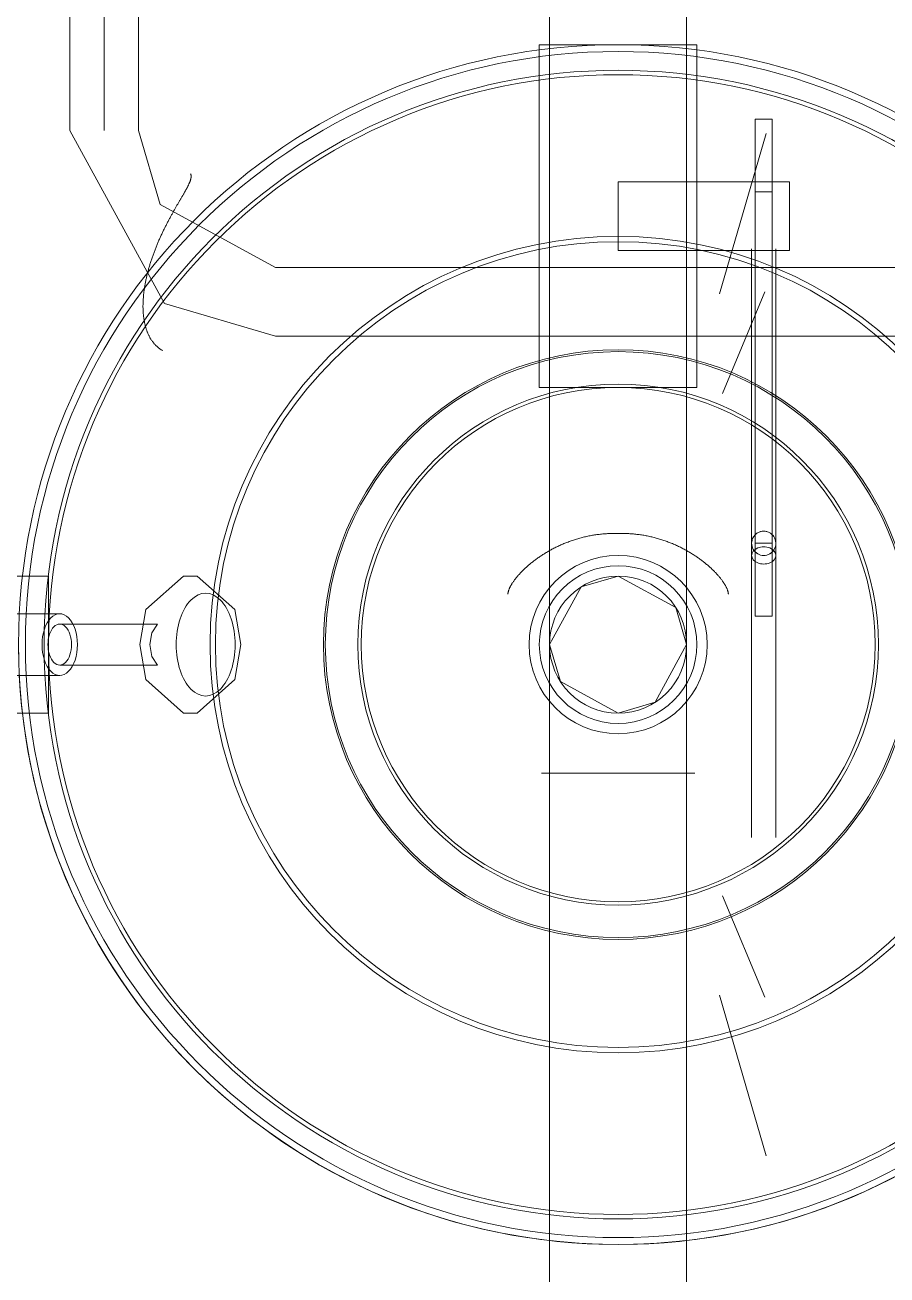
# Model space of a CAD drawing. Header units: millimetres. Extents: x -637480 to 299894, y -125373 to 39000.
# Drawn here: x 147804.9 to 148056.5, y -718.9 to -354.3 of the extents above; entities that cross this region are included whole.
import ezdxf

# ---------------------------------------------------------------- set-up
doc = ezdxf.new("R2010")
doc.units = ezdxf.units.MM
doc.layers.add('AM_BOR', color=4, linetype='Continuous', lineweight=25)
doc.layers.add('Xref building Toll$0$P-SANR-FIXT', color=6, linetype='Continuous', lineweight=9)
pattern_1 = [(90, (0, 0), (-406, 2e-14), [])]
pattern_2 = [(270, (40, 609.6), (406, 2e-14), [])]

# ---------------------------------------------------------------- blocks, each defined once
blk = doc.blocks.new('Xref building Toll$0$FP_330-MASTER GROUND FLOOR')
at = {"layer": 'Xref building Toll$0$P-SANR-FIXT'}
for p, q in [((173.06, 374.15), (172.91, 374.23)), ((173.2, 374.07), (173.06, 374.15)), ((173.34, 373.98), (173.2, 374.07)), ((173.48, 373.89), (173.34, 373.98)), ((173.62, 373.8), (173.48, 373.89)), ((173.76, 373.71), (173.62, 373.8)), ((173.9, 373.61), (173.76, 373.71)), ((174.03, 373.51), (173.9, 373.61)), ((174.16, 373.41), (174.03, 373.51)), ((174.29, 373.3), (174.16, 373.41)), ((174.42, 373.19), (174.29, 373.3)), ((174.55, 373.08), (174.42, 373.19)), ((174.67, 372.97), (174.55, 373.08)), ((174.8, 372.85), (174.67, 372.97)), ((174.92, 372.73), (174.8, 372.85)), ((175.04, 372.61), (174.92, 372.73)), ((175.16, 372.49), (175.04, 372.61)), ((175.28, 372.36), (175.16, 372.49)), ((175.39, 372.23), (175.28, 372.36)), ((175.5, 372.1), (175.39, 372.23)), ((175.62, 371.96), (175.5, 372.1)), ((175.73, 371.82), (175.62, 371.96)), ((175.83, 371.68), (175.73, 371.82)), ((175.94, 371.54), (175.83, 371.68)), ((176.04, 371.39), (175.94, 371.54)), ((176.15, 371.25), (176.04, 371.39)), ((176.25, 371.1), (176.15, 371.25)), ((176.34, 370.94), (176.25, 371.1)), ((176.44, 370.79), (176.34, 370.94)), ((176.53, 370.63), (176.44, 370.79)), ((176.63, 370.47), (176.53, 370.63)), ((176.72, 370.3), (176.63, 370.47)), ((176.81, 370.14), (176.72, 370.3)), ((176.89, 369.97), (176.81, 370.14)), ((176.98, 369.8), (176.89, 369.97)), ((177.06, 369.63), (176.98, 369.8)), ((177.14, 369.45), (177.06, 369.63)), ((177.22, 369.28), (177.14, 369.45)), ((177.29, 369.1), (177.22, 369.28)), ((177.37, 368.91), (177.29, 369.1)), ((177.44, 368.73), (177.37, 368.91)), ((177.51, 368.54), (177.44, 368.73)), ((177.58, 368.36), (177.51, 368.54)), ((177.65, 368.16), (177.58, 368.36)), ((177.71, 367.97), (177.65, 368.16)), ((177.77, 367.78), (177.71, 367.97)), ((177.83, 367.58), (177.77, 367.78)), ((177.89, 367.38), (177.83, 367.58)), ((177.95, 367.18), (177.89, 367.38)), ((178, 366.98), (177.95, 367.18)), ((178.05, 366.77), (178, 366.98)), ((178.1, 366.57), (178.05, 366.77)), ((178.15, 366.36), (178.1, 366.57)), ((178.19, 366.15), (178.15, 366.36)), ((178.24, 365.93), (178.19, 366.15)), ((178.28, 365.72), (178.24, 365.93)), ((178.32, 365.5), (178.28, 365.72)), ((178.36, 365.29), (178.32, 365.5)), ((178.39, 365.07), (178.36, 365.29)), ((178.42, 364.85), (178.39, 365.07)), ((178.45, 364.62), (178.42, 364.85)), ((178.48, 364.4), (178.45, 364.62)), ((178.51, 364.17), (178.48, 364.4)), ((178.53, 363.94), (178.51, 364.17)), ((178.56, 363.71), (178.53, 363.94)), ((178.58, 363.48), (178.56, 363.71)), ((178.6, 363.25), (178.58, 363.48)), ((178.61, 363.02), (178.6, 363.25)), ((178.63, 362.78), (178.61, 363.02)), ((178.64, 362.54), (178.63, 362.78)), ((178.65, 362.31), (178.64, 362.54)), ((178.66, 362.07), (178.65, 362.31)), ((178.66, 361.83), (178.66, 362.07)), ((178.67, 361.58), (178.66, 361.83)), ((178.66, 360.85), (178.67, 361.1)), ((178.67, 361.34), (178.67, 361.58)), ((178.67, 361.1), (178.67, 361.34)), ((178.42, 357.3), (178.45, 357.56)), ((178.45, 357.56), (178.48, 357.82)), ((178.48, 357.82), (178.51, 358.08)), ((178.51, 358.08), (178.53, 358.33)), ((178.53, 358.33), (178.55, 358.59)), ((178.55, 358.59), (178.57, 358.84)), ((178.57, 358.84), (178.59, 359.1)), ((178.59, 359.1), (178.61, 359.35)), ((178.61, 359.35), (178.62, 359.6)), ((178.62, 359.6), (178.63, 359.86)), ((178.63, 359.86), (178.65, 360.11)), ((178.65, 360.35), (178.66, 360.6)), ((178.65, 360.11), (178.65, 360.35)), ((178.66, 360.6), (178.66, 360.85)), ((177.81, 353.61), (177.86, 353.87)), ((177.86, 353.87), (177.92, 354.14)), ((177.92, 354.14), (177.97, 354.41)), ((177.97, 354.41), (178.02, 354.67)), ((178.02, 354.67), (178.07, 354.94)), ((178.07, 354.94), (178.11, 355.2)), ((178.11, 355.2), (178.16, 355.47)), ((178.16, 355.47), (178.2, 355.73)), ((178.2, 355.73), (178.24, 355.99)), ((178.24, 355.99), (178.28, 356.25)), ((178.28, 356.25), (178.32, 356.52)), ((178.32, 356.52), (178.36, 356.78)), ((178.36, 356.78), (178.39, 357.04)), ((178.39, 357.04), (178.42, 357.3)), ((176.87, 349.86), (176.94, 350.13)), ((176.94, 350.13), (177.02, 350.39)), ((177.02, 350.39), (177.09, 350.66)), ((177.09, 350.66), (177.17, 350.93)), ((177.17, 350.93), (177.24, 351.2)), ((177.24, 351.2), (177.31, 351.47)), ((177.31, 351.47), (177.38, 351.73)), ((177.38, 351.73), (177.44, 352)), ((177.44, 352), (177.51, 352.27)), ((177.51, 352.27), (177.57, 352.54)), ((177.57, 352.54), (177.63, 352.81)), ((177.63, 352.81), (177.69, 353.07)), ((177.69, 353.07), (177.75, 353.34)), ((177.75, 353.34), (177.81, 353.61)), ((175.74, 346.4), (175.84, 346.67)), ((175.84, 346.67), (175.93, 346.93)), ((175.93, 346.93), (176.02, 347.2)), ((176.02, 347.2), (176.11, 347.46)), ((176.11, 347.46), (176.2, 347.73)), ((176.2, 347.73), (176.29, 347.99)), ((176.29, 347.99), (176.37, 348.26)), ((176.37, 348.26), (176.46, 348.52)), ((176.46, 348.52), (176.54, 348.79)), ((176.54, 348.79), (176.63, 349.06)), ((176.63, 349.06), (176.71, 349.32)), ((176.71, 349.32), (176.79, 349.59)), ((176.79, 349.59), (176.87, 349.86)), ((174.21, 342.53), (174.32, 342.78)), ((174.32, 342.78), (174.43, 343.04)), ((174.43, 343.04), (174.54, 343.29)), ((174.54, 343.29), (174.64, 343.55)), ((174.64, 343.55), (174.75, 343.8)), ((174.75, 343.8), (174.85, 344.06)), ((174.85, 344.06), (174.95, 344.32)), ((174.95, 344.32), (175.05, 344.58)), ((175.05, 344.58), (175.16, 344.84)), ((175.16, 344.84), (175.26, 345.09)), ((175.26, 345.09), (175.36, 345.36)), ((175.36, 345.36), (175.45, 345.62)), ((175.45, 345.62), (175.55, 345.88)), ((175.55, 345.88), (175.65, 346.14)), ((175.65, 346.14), (175.74, 346.4)), ((172.64, 339.1), (172.76, 339.34)), ((172.76, 339.34), (172.87, 339.58)), ((172.87, 339.58), (172.99, 339.82)), ((172.99, 339.82), (173.1, 340.06)), ((173.1, 340.06), (173.22, 340.3)), ((173.22, 340.3), (173.33, 340.54)), ((173.33, 340.54), (173.44, 340.79)), ((173.44, 340.79), (173.55, 341.03)), ((173.55, 341.03), (173.67, 341.28)), ((173.67, 341.28), (173.78, 341.53)), ((173.78, 341.53), (173.89, 341.78)), ((173.89, 341.78), (174, 342.03)), ((174, 342.03), (174.11, 342.28)), ((174.11, 342.28), (174.21, 342.53)), ((170.67, 335.26), (170.78, 335.48)), ((170.78, 335.48), (170.9, 335.69)), ((170.9, 335.69), (171.01, 335.91)), ((171.01, 335.91), (171.13, 336.13)), ((171.13, 336.13), (171.25, 336.35)), ((171.25, 336.35), (171.36, 336.57)), ((171.36, 336.57), (171.48, 336.79)), ((171.48, 336.79), (171.6, 337.02)), ((171.6, 337.02), (171.71, 337.24)), ((171.71, 337.24), (171.83, 337.47)), ((171.83, 337.47), (171.95, 337.7)), ((171.95, 337.7), (172.06, 337.93)), ((172.06, 337.93), (172.18, 338.16)), ((172.18, 338.16), (172.3, 338.39)), ((172.3, 338.39), (172.41, 338.63)), ((172.41, 338.63), (172.53, 338.86)), ((172.53, 338.86), (172.64, 339.1)), ((168.65, 331.68), (168.75, 331.86)), ((168.75, 331.86), (168.86, 332.05)), ((168.86, 332.05), (168.97, 332.24)), ((168.97, 332.24), (169.08, 332.43)), ((169.08, 332.43), (169.19, 332.62)), ((169.19, 332.62), (169.3, 332.81)), ((169.3, 332.81), (169.41, 333.01)), ((169.41, 333.01), (169.52, 333.21)), ((169.52, 333.21), (169.63, 333.4)), ((169.63, 333.4), (169.75, 333.6)), ((169.75, 333.6), (169.86, 333.81)), ((169.86, 333.81), (169.98, 334.01)), ((169.98, 334.01), (170.09, 334.21)), ((170.09, 334.21), (170.2, 334.42)), ((170.2, 334.42), (170.32, 334.63)), ((170.32, 334.63), (170.43, 334.84)), ((170.43, 334.84), (170.55, 335.05)), ((170.55, 335.05), (170.67, 335.26)), ((166.54, 328.05), (166.62, 328.2)), ((166.62, 328.2), (166.7, 328.35)), ((166.7, 328.35), (166.79, 328.49)), ((166.79, 328.49), (166.88, 328.65)), ((166.88, 328.65), (166.97, 328.8)), ((166.97, 328.8), (167.06, 328.95)), ((167.06, 328.95), (167.15, 329.11)), ((167.15, 329.11), (167.24, 329.27)), ((167.24, 329.27), (167.33, 329.43)), ((167.33, 329.43), (167.43, 329.59)), ((167.43, 329.59), (167.52, 329.76)), ((167.52, 329.76), (167.62, 329.92)), ((167.62, 329.92), (167.72, 330.09)), ((167.72, 330.09), (167.82, 330.26)), ((167.82, 330.26), (167.92, 330.43)), ((167.92, 330.43), (168.02, 330.6)), ((168.02, 330.6), (168.12, 330.78)), ((168.12, 330.78), (168.22, 330.95)), ((168.22, 330.95), (168.33, 331.13)), ((168.33, 331.13), (168.43, 331.31)), ((168.43, 331.31), (168.54, 331.49)), ((168.54, 331.49), (168.65, 331.68)), ((164.81, 324.49), (164.84, 324.58)), ((164.84, 324.58), (164.87, 324.68)), ((164.87, 324.68), (164.91, 324.78)), ((164.91, 324.78), (164.94, 324.88)), ((164.94, 324.88), (164.98, 324.98)), ((164.98, 324.98), (165.02, 325.08)), ((165.02, 325.08), (165.07, 325.18)), ((165.07, 325.18), (165.11, 325.29)), ((165.11, 325.29), (165.16, 325.4)), ((165.16, 325.4), (165.2, 325.5)), ((165.2, 325.5), (165.25, 325.62)), ((165.25, 325.62), (165.31, 325.73)), ((165.31, 325.73), (165.36, 325.84)), ((165.36, 325.84), (165.41, 325.96)), ((165.41, 325.96), (165.47, 326.08)), ((165.47, 326.08), (165.53, 326.19)), ((165.53, 326.19), (165.59, 326.32)), ((165.59, 326.32), (165.65, 326.44)), ((165.65, 326.44), (165.72, 326.56)), ((165.72, 326.56), (165.79, 326.69)), ((165.79, 326.69), (165.85, 326.82)), ((165.85, 326.82), (165.92, 326.95)), ((165.92, 326.95), (165.99, 327.08)), ((165.99, 327.08), (166.07, 327.21)), ((166.07, 327.21), (166.14, 327.35)), ((166.14, 327.35), (166.22, 327.49)), ((166.22, 327.49), (166.29, 327.62)), ((166.29, 327.62), (166.37, 327.76)), ((166.37, 327.76), (166.45, 327.91)), ((166.45, 327.91), (166.54, 328.05)), ((164.62, 323.49), (164.63, 323.56)), ((164.62, 323.41), (164.62, 323.49)), ((164.62, 323.34), (164.62, 323.41)), ((164.63, 323.27), (164.62, 323.34)), ((164.63, 323.64), (164.64, 323.72)), ((164.63, 323.56), (164.63, 323.64)), ((164.63, 323.2), (164.63, 323.27)), ((164.64, 323.13), (164.63, 323.2)), ((164.64, 323.72), (164.65, 323.8)), ((164.65, 323.06), (164.64, 323.13)), ((164.65, 323.8), (164.66, 323.88)), ((164.67, 323), (164.65, 323.06)), ((164.66, 323.88), (164.68, 323.96)), ((164.68, 322.93), (164.67, 323)), ((164.68, 323.96), (164.7, 324.04)), ((164.7, 322.87), (164.68, 322.93)), ((164.7, 324.04), (164.71, 324.13)), ((164.72, 322.81), (164.7, 322.87)), ((164.71, 324.13), (164.74, 324.22)), ((164.74, 322.75), (164.72, 322.81)), ((164.74, 324.22), (164.76, 324.31)), ((164.77, 322.69), (164.74, 322.75)), ((164.76, 324.31), (164.78, 324.4)), ((164.78, 324.4), (164.81, 324.49))]:
    blk.add_line(p, q, dxfattribs=at)
blk = doc.blocks.new('Xref building Toll$0$FP_329-MASTER GROUND FLOOR')
at = {"layer": 'Xref building Toll$0$P-SANR-FIXT', "flags": 128}
for points in [[(200, 310), (172.42, 360.49), (140, 370)], [(140, 350), (173.66, 331.61), (180, 310)]]:
    blk.add_lwpolyline(points, dxfattribs=at)
at = {"layer": 'Xref building Toll$0$P-SANR-FIXT'}
blk.add_blockref('Xref building Toll$0$FP_330-MASTER GROUND FLOOR', (0, 0), dxfattribs=at)
blk = doc.blocks.new('Xref building Toll$0$FP_332-MASTER GROUND FLOOR')
at = {"layer": 'Xref building Toll$0$P-SANR-FIXT'}
blk.add_line((190, 210), (190, 310), dxfattribs=at)
blk = doc.blocks.new('Xref building Toll$0$FP_331-MASTER GROUND FLOOR')
at = {"layer": 'Xref building Toll$0$P-SANR-FIXT'}
for p, q in [((180, 310), (180, 210)), ((200, 210), (200, 310))]:
    blk.add_line(p, q, dxfattribs=at)
blk.add_blockref('Xref building Toll$0$FP_332-MASTER GROUND FLOOR', (0, 0), dxfattribs=at)
blk = doc.blocks.new('Xref building Toll$0$FP_342-MASTER GROUND FLOOR')
at = {"layer": 'Xref building Toll$0$P-SANR-FIXT'}
for p, q in [((140, 370), (-60, 370)), ((-60, 350), (140, 350))]:
    blk.add_line(p, q, dxfattribs=at)
blk = doc.blocks.new('Xref building Toll$0$FP_344-MASTER GROUND FLOOR')
at = {"layer": 'Xref building Toll$0$P-SANR-FIXT'}
blk.add_line((62.36, 285), (40, 285), dxfattribs=at)
blk = doc.blocks.new('Xref building Toll$0$FP_343-MASTER GROUND FLOOR')
at = {"layer": 'Xref building Toll$0$P-SANR-FIXT'}
blk.add_line((60, 160), (60, 410), dxfattribs=at)
blk.add_blockref('Xref building Toll$0$FP_344-MASTER GROUND FLOOR', (0, 0), dxfattribs=at)
blk = doc.blocks.new('Xref building Toll$0$FP_346-MASTER GROUND FLOOR')
at = {"layer": 'Xref building Toll$0$P-SANR-FIXT'}
blk.add_line((17.64, 285), (40, 285), dxfattribs=at)
blk = doc.blocks.new('Xref building Toll$0$FP_345-MASTER GROUND FLOOR')
at = {"layer": 'Xref building Toll$0$P-SANR-FIXT'}
blk.add_line((20, 410), (20, 160), dxfattribs=at)
blk.add_blockref('Xref building Toll$0$FP_346-MASTER GROUND FLOOR', (0, 0), dxfattribs=at)
blk = doc.blocks.new('Xref building Toll$0$FP_348-MASTER GROUND FLOOR')
at = {"layer": 'Xref building Toll$0$P-SANR-FIXT'}
for p, q in [((72.13, 444.91), (72.11, 444.81)), ((72.15, 445.02), (72.13, 444.91)), ((72.16, 445.12), (72.15, 445.02)), ((72.17, 445.21), (72.16, 445.12)), ((72.17, 445.31), (72.17, 445.21)), ((70.35, 441.31), (70.24, 441.15)), ((70.47, 441.47), (70.35, 441.31)), ((70.57, 441.62), (70.47, 441.47)), ((70.68, 441.78), (70.57, 441.62)), ((70.78, 441.93), (70.68, 441.78)), ((70.88, 442.08), (70.78, 441.93)), ((70.98, 442.23), (70.88, 442.08)), ((71.07, 442.37), (70.98, 442.23)), ((71.15, 442.52), (71.07, 442.37)), ((71.24, 442.66), (71.15, 442.52)), ((71.32, 442.81), (71.24, 442.66)), ((71.4, 442.95), (71.32, 442.81)), ((71.47, 443.09), (71.4, 442.95)), ((71.54, 443.22), (71.47, 443.09)), ((71.61, 443.36), (71.54, 443.22)), ((71.67, 443.49), (71.61, 443.36)), ((71.73, 443.62), (71.67, 443.49)), ((71.78, 443.75), (71.73, 443.62)), ((71.83, 443.88), (71.78, 443.75)), ((71.88, 444), (71.83, 443.88)), ((71.93, 444.12), (71.88, 444)), ((71.97, 444.24), (71.93, 444.12)), ((72, 444.36), (71.97, 444.24)), ((72.04, 444.48), (72, 444.36)), ((72.07, 444.59), (72.04, 444.48)), ((72.09, 444.7), (72.07, 444.59)), ((72.11, 444.81), (72.09, 444.7)), ((67.02, 437.64), (66.83, 437.47)), ((67.21, 437.81), (67.02, 437.64)), ((67.39, 437.99), (67.21, 437.81)), ((67.57, 438.16), (67.39, 437.99)), ((67.75, 438.33), (67.57, 438.16)), ((67.92, 438.5), (67.75, 438.33)), ((68.09, 438.67), (67.92, 438.5)), ((68.25, 438.84), (68.09, 438.67)), ((68.42, 439.01), (68.25, 438.84)), ((68.58, 439.18), (68.42, 439.01)), ((68.73, 439.35), (68.58, 439.18)), ((68.89, 439.52), (68.73, 439.35)), ((69.04, 439.69), (68.89, 439.52)), ((69.18, 439.85), (69.04, 439.69)), ((69.33, 440.02), (69.18, 439.85)), ((69.47, 440.18), (69.33, 440.02)), ((69.61, 440.35), (69.47, 440.18)), ((69.74, 440.51), (69.61, 440.35)), ((69.87, 440.67), (69.74, 440.51)), ((69.99, 440.83), (69.87, 440.67)), ((70.12, 440.99), (69.99, 440.83)), ((70.24, 441.15), (70.12, 440.99)), ((62.44, 434.08), (62.19, 433.91)), ((62.69, 434.24), (62.44, 434.08)), ((62.93, 434.4), (62.69, 434.24)), ((63.17, 434.57), (62.93, 434.4)), ((63.41, 434.74), (63.17, 434.57)), ((63.64, 434.9), (63.41, 434.74)), ((63.88, 435.07), (63.64, 434.9)), ((64.11, 435.24), (63.88, 435.07)), ((64.33, 435.41), (64.11, 435.24)), ((64.56, 435.58), (64.33, 435.41)), ((64.78, 435.75), (64.56, 435.58)), ((65, 435.92), (64.78, 435.75)), ((65.21, 436.09), (65, 435.92)), ((65.43, 436.26), (65.21, 436.09)), ((65.64, 436.43), (65.43, 436.26)), ((65.84, 436.61), (65.64, 436.43)), ((66.05, 436.78), (65.84, 436.61)), ((66.25, 436.95), (66.05, 436.78)), ((66.45, 437.12), (66.25, 436.95)), ((66.64, 437.3), (66.45, 437.12)), ((66.83, 437.47), (66.64, 437.3)), ((55.23, 430.32), (54.93, 430.2)), ((55.53, 430.44), (55.23, 430.32)), ((55.84, 430.56), (55.53, 430.44)), ((56.14, 430.69), (55.84, 430.56)), ((56.43, 430.82), (56.14, 430.69)), ((56.73, 430.95), (56.43, 430.82)), ((57.02, 431.08), (56.73, 430.95)), ((57.31, 431.22), (57.02, 431.08)), ((57.6, 431.35), (57.31, 431.22)), ((57.89, 431.49), (57.6, 431.35)), ((58.18, 431.63), (57.89, 431.49)), ((58.46, 431.77), (58.18, 431.63)), ((58.74, 431.91), (58.46, 431.77)), ((59.02, 432.06), (58.74, 431.91)), ((59.3, 432.21), (59.02, 432.06)), ((59.57, 432.35), (59.3, 432.21)), ((59.85, 432.5), (59.57, 432.35)), ((60.12, 432.66), (59.85, 432.5)), ((60.38, 432.81), (60.12, 432.66)), ((60.65, 432.96), (60.38, 432.81)), ((60.91, 433.12), (60.65, 432.96)), ((61.17, 433.28), (60.91, 433.12)), ((61.43, 433.43), (61.17, 433.28)), ((61.69, 433.59), (61.43, 433.43)), ((61.94, 433.75), (61.69, 433.59)), ((62.19, 433.91), (61.94, 433.75)), ((40.34, 427.6), (40, 427.61)), ((40.69, 427.59), (40.34, 427.6)), ((41.03, 427.59), (40.69, 427.59)), ((41.38, 427.59), (41.03, 427.59)), ((41.72, 427.59), (41.38, 427.59)), ((42.07, 427.6), (41.72, 427.59)), ((42.41, 427.61), (42.07, 427.6)), ((42.76, 427.62), (42.41, 427.61)), ((43.1, 427.64), (42.76, 427.62)), ((43.44, 427.65), (43.1, 427.64)), ((43.79, 427.68), (43.44, 427.65)), ((44.13, 427.7), (43.79, 427.68)), ((44.47, 427.73), (44.13, 427.7)), ((44.81, 427.76), (44.47, 427.73)), ((45.15, 427.8), (44.81, 427.76)), ((45.49, 427.84), (45.15, 427.8)), ((45.83, 427.88), (45.49, 427.84)), ((46.17, 427.92), (45.83, 427.88)), ((46.51, 427.97), (46.17, 427.92)), ((46.85, 428.02), (46.51, 427.97)), ((47.18, 428.07), (46.85, 428.02)), ((47.52, 428.13), (47.18, 428.07)), ((47.85, 428.19), (47.52, 428.13)), ((48.19, 428.25), (47.85, 428.19)), ((48.52, 428.32), (48.19, 428.25)), ((48.85, 428.39), (48.52, 428.32)), ((49.18, 428.46), (48.85, 428.39)), ((49.51, 428.53), (49.18, 428.46)), ((49.84, 428.61), (49.51, 428.53)), ((50.17, 428.69), (49.84, 428.61)), ((50.5, 428.77), (50.17, 428.69)), ((50.82, 428.86), (50.5, 428.77)), ((51.15, 428.94), (50.82, 428.86)), ((51.47, 429.04), (51.15, 428.94)), ((51.79, 429.13), (51.47, 429.04)), ((52.11, 429.22), (51.79, 429.13)), ((52.43, 429.32), (52.11, 429.22)), ((52.75, 429.42), (52.43, 429.32)), ((53.06, 429.53), (52.75, 429.42)), ((53.38, 429.63), (53.06, 429.53)), ((53.69, 429.74), (53.38, 429.63)), ((54, 429.85), (53.69, 429.74)), ((54.31, 429.96), (54, 429.85)), ((54.62, 430.08), (54.31, 429.96)), ((54.93, 430.2), (54.62, 430.08))]:
    blk.add_line(p, q, dxfattribs=at)
blk = doc.blocks.new('Xref building Toll$0$FP_347-MASTER GROUND FLOOR')
at = {"layer": 'Xref building Toll$0$P-SANR-FIXT', "flags": 128}
for points in [[(40, 480), (56.83, 470.81), (60, 460)], [(60, 460), (50.81, 443.17), (40, 440)], [(60, 460), (60, 437.02), (60, 410)]]:
    blk.add_lwpolyline(points, dxfattribs=at)
at = {"layer": 'Xref building Toll$0$P-SANR-FIXT'}
blk.add_blockref('Xref building Toll$0$FP_348-MASTER GROUND FLOOR', (0, 0), dxfattribs=at)
blk = doc.blocks.new('Xref building Toll$0$FP_350-MASTER GROUND FLOOR')
at = {"layer": 'Xref building Toll$0$P-SANR-FIXT'}
for p, q in [((7.83, 445.31), (7.83, 445.21)), ((7.83, 445.21), (7.84, 445.12)), ((7.84, 445.12), (7.85, 445.02)), ((7.85, 445.02), (7.87, 444.91)), ((7.87, 444.91), (7.89, 444.81)), ((7.89, 444.81), (7.91, 444.7)), ((7.91, 444.7), (7.93, 444.59)), ((7.93, 444.59), (7.96, 444.48)), ((7.96, 444.48), (8, 444.36)), ((8, 444.36), (8.03, 444.24)), ((8.03, 444.24), (8.07, 444.12)), ((8.07, 444.12), (8.12, 444)), ((8.12, 444), (8.17, 443.88)), ((8.17, 443.88), (8.22, 443.75)), ((8.22, 443.75), (8.27, 443.62)), ((8.27, 443.62), (8.33, 443.49)), ((8.33, 443.49), (8.39, 443.36)), ((8.39, 443.36), (8.46, 443.22)), ((8.46, 443.22), (8.53, 443.09)), ((8.53, 443.09), (8.6, 442.95)), ((8.6, 442.95), (8.68, 442.81)), ((8.68, 442.81), (8.76, 442.66)), ((8.76, 442.66), (8.85, 442.52)), ((8.85, 442.52), (8.93, 442.37)), ((8.93, 442.37), (9.02, 442.23)), ((9.02, 442.23), (9.12, 442.08)), ((9.12, 442.08), (9.22, 441.93)), ((9.22, 441.93), (9.32, 441.78)), ((9.32, 441.78), (9.43, 441.62)), ((9.43, 441.62), (9.53, 441.47)), ((9.53, 441.47), (9.65, 441.31)), ((9.65, 441.31), (9.76, 441.15)), ((9.76, 441.15), (9.88, 440.99)), ((9.88, 440.99), (10.01, 440.83)), ((10.01, 440.83), (10.13, 440.67)), ((10.13, 440.67), (10.26, 440.51)), ((10.26, 440.51), (10.39, 440.35)), ((10.39, 440.35), (10.53, 440.18)), ((10.53, 440.18), (10.67, 440.02)), ((10.67, 440.02), (10.82, 439.85)), ((10.82, 439.85), (10.96, 439.69)), ((10.96, 439.69), (11.11, 439.52)), ((11.11, 439.52), (11.27, 439.35)), ((11.27, 439.35), (11.42, 439.18)), ((11.42, 439.18), (11.58, 439.01)), ((11.58, 439.01), (11.75, 438.84)), ((11.75, 438.84), (11.91, 438.67)), ((11.91, 438.67), (12.08, 438.5)), ((12.08, 438.5), (12.25, 438.33)), ((12.25, 438.33), (12.43, 438.16)), ((12.43, 438.16), (12.61, 437.99)), ((12.61, 437.99), (12.79, 437.81)), ((12.79, 437.81), (12.98, 437.64)), ((12.98, 437.64), (13.17, 437.47)), ((13.17, 437.47), (13.36, 437.3)), ((13.36, 437.3), (13.55, 437.12)), ((13.55, 437.12), (13.75, 436.95)), ((13.75, 436.95), (13.95, 436.78)), ((13.95, 436.78), (14.16, 436.61)), ((14.16, 436.61), (14.36, 436.43)), ((14.36, 436.43), (14.57, 436.26)), ((14.57, 436.26), (14.79, 436.09)), ((14.79, 436.09), (15, 435.92)), ((15, 435.92), (15.22, 435.75)), ((15.22, 435.75), (15.44, 435.58)), ((15.44, 435.58), (15.67, 435.41)), ((15.67, 435.41), (15.89, 435.24)), ((15.89, 435.24), (16.12, 435.07)), ((16.12, 435.07), (16.36, 434.9)), ((16.36, 434.9), (16.59, 434.74)), ((16.59, 434.74), (16.83, 434.57)), ((16.83, 434.57), (17.07, 434.4)), ((17.07, 434.4), (17.31, 434.24)), ((17.31, 434.24), (17.56, 434.08)), ((17.56, 434.08), (17.81, 433.91)), ((17.81, 433.91), (18.06, 433.75)), ((18.06, 433.75), (18.31, 433.59)), ((18.31, 433.59), (18.57, 433.43)), ((18.57, 433.43), (18.83, 433.28)), ((18.83, 433.28), (19.09, 433.12)), ((19.09, 433.12), (19.35, 432.96)), ((19.35, 432.96), (19.62, 432.81)), ((19.62, 432.81), (19.88, 432.66)), ((19.88, 432.66), (20.15, 432.5)), ((20.15, 432.5), (20.43, 432.35)), ((20.43, 432.35), (20.7, 432.21)), ((20.7, 432.21), (20.98, 432.06)), ((20.98, 432.06), (21.26, 431.91)), ((21.26, 431.91), (21.54, 431.77)), ((21.54, 431.77), (21.82, 431.63)), ((21.82, 431.63), (22.11, 431.49)), ((22.11, 431.49), (22.4, 431.35)), ((22.4, 431.35), (22.69, 431.22)), ((22.69, 431.22), (22.98, 431.08)), ((22.98, 431.08), (23.27, 430.95)), ((23.27, 430.95), (23.57, 430.82)), ((23.57, 430.82), (23.86, 430.69)), ((23.86, 430.69), (24.16, 430.56)), ((24.16, 430.56), (24.47, 430.44)), ((24.47, 430.44), (24.77, 430.32)), ((24.77, 430.32), (25.07, 430.2)), ((25.07, 430.2), (25.38, 430.08)), ((25.38, 430.08), (25.69, 429.96)), ((25.69, 429.96), (26, 429.85)), ((26, 429.85), (26.31, 429.74)), ((26.31, 429.74), (26.62, 429.63)), ((26.62, 429.63), (26.94, 429.53)), ((26.94, 429.53), (27.25, 429.42)), ((27.25, 429.42), (27.57, 429.32)), ((27.57, 429.32), (27.89, 429.22)), ((27.89, 429.22), (28.21, 429.13)), ((28.21, 429.13), (28.53, 429.04)), ((28.53, 429.04), (28.85, 428.94)), ((28.85, 428.94), (29.18, 428.86)), ((29.18, 428.86), (29.5, 428.77)), ((29.5, 428.77), (29.83, 428.69)), ((29.83, 428.69), (30.16, 428.61)), ((30.16, 428.61), (30.49, 428.53)), ((30.49, 428.53), (30.82, 428.46)), ((30.82, 428.46), (31.15, 428.39)), ((31.15, 428.39), (31.48, 428.32)), ((31.48, 428.32), (31.81, 428.25)), ((31.81, 428.25), (32.15, 428.19)), ((32.15, 428.19), (32.48, 428.13)), ((32.48, 428.13), (32.82, 428.07)), ((32.82, 428.07), (33.15, 428.02)), ((33.15, 428.02), (33.49, 427.97)), ((33.49, 427.97), (33.83, 427.92)), ((33.83, 427.92), (34.17, 427.88)), ((34.17, 427.88), (34.51, 427.84)), ((34.51, 427.84), (34.85, 427.8)), ((34.85, 427.8), (35.19, 427.76)), ((35.19, 427.76), (35.53, 427.73)), ((35.53, 427.73), (35.87, 427.7)), ((35.87, 427.7), (36.21, 427.68)), ((36.21, 427.68), (36.56, 427.65)), ((36.56, 427.65), (36.9, 427.64)), ((36.9, 427.64), (37.24, 427.62)), ((37.24, 427.62), (37.59, 427.61)), ((37.59, 427.61), (37.93, 427.6)), ((37.93, 427.6), (38.28, 427.59)), ((38.28, 427.59), (38.62, 427.59)), ((38.62, 427.59), (38.97, 427.59)), ((38.97, 427.59), (39.31, 427.59)), ((39.31, 427.59), (39.66, 427.6)), ((39.66, 427.6), (40, 427.61))]:
    blk.add_line(p, q, dxfattribs=at)
blk = doc.blocks.new('Xref building Toll$0$FP_349-MASTER GROUND FLOOR')
at = {"layer": 'Xref building Toll$0$P-SANR-FIXT', "flags": 128}
for points in [[(20, 460), (29.19, 476.83), (40, 480)], [(20, 410), (20, 452.07), (20, 460)], [(40, 440), (23.17, 449.19), (20, 460)]]:
    blk.add_lwpolyline(points, dxfattribs=at)
at = {"layer": 'Xref building Toll$0$P-SANR-FIXT'}
blk.add_blockref('Xref building Toll$0$FP_350-MASTER GROUND FLOOR', (0, 0), dxfattribs=at)
blk = doc.blocks.new('Xref building Toll$0$FP_354-MASTER GROUND FLOOR')
at = {"layer": 'Xref building Toll$0$P-SANR-FIXT'}
blk.add_line((-3.18, 310.9), (10.37, 357.7), dxfattribs=at)
blk = doc.blocks.new('Xref building Toll$0$FP_353-MASTER GROUND FLOOR')
at = {"layer": 'Xref building Toll$0$P-SANR-FIXT'}
blk.add_blockref('Xref building Toll$0$FP_354-MASTER GROUND FLOOR', (0, 0), dxfattribs=at)
blk = doc.blocks.new('Xref building Toll$0$FP_356-MASTER GROUND FLOOR')
at = {"layer": 'Xref building Toll$0$P-SANR-FIXT'}
blk.add_line((-2.79, 357.1), (9.52, 386.71), dxfattribs=at)
blk = doc.blocks.new('Xref building Toll$0$FP_355-MASTER GROUND FLOOR')
at = {"layer": 'Xref building Toll$0$P-SANR-FIXT'}
blk.add_blockref('Xref building Toll$0$FP_356-MASTER GROUND FLOOR', (0, 0), dxfattribs=at)
blk = doc.blocks.new('Xref building Toll$0$FP_358-MASTER GROUND FLOOR')
at = {"layer": 'Xref building Toll$0$P-SANR-FIXT'}
blk.add_line((10.37, 562.3), (-3.18, 609.1), dxfattribs=at)
blk = doc.blocks.new('Xref building Toll$0$FP_357-MASTER GROUND FLOOR')
at = {"layer": 'Xref building Toll$0$P-SANR-FIXT'}
blk.add_blockref('Xref building Toll$0$FP_358-MASTER GROUND FLOOR', (0, 0), dxfattribs=at)
blk = doc.blocks.new('Xref building Toll$0$FP_360-MASTER GROUND FLOOR')
at = {"layer": 'Xref building Toll$0$P-SANR-FIXT'}
blk.add_line((9.52, 533.29), (-2.79, 562.9), dxfattribs=at)
blk = doc.blocks.new('Xref building Toll$0$FP_359-MASTER GROUND FLOOR')
at = {"layer": 'Xref building Toll$0$P-SANR-FIXT'}
blk.add_blockref('Xref building Toll$0$FP_360-MASTER GROUND FLOOR', (0, 0), dxfattribs=at)
blk = doc.blocks.new('Xref building Toll$0$FP_361-MASTER GROUND FLOOR')
at = {"layer": 'Xref building Toll$0$P-SANR-FIXT'}
for p, q in [((-6.04, 430.46), (-6.04, 347.53)), ((1.04, 347.53), (1.04, 430.46))]:
    blk.add_line(p, q, dxfattribs=at)
blk = doc.blocks.new('Xref building Toll$0$FP_362-MASTER GROUND FLOOR')
at = {"layer": 'Xref building Toll$0$P-SANR-FIXT'}
for p, q in [((-6.04, 347.53), (-6.04, 344.6)), ((1.04, 344.6), (1.04, 347.53))]:
    blk.add_line(p, q, dxfattribs=at)
at = {"layer": 'Xref building Toll$0$P-SANR-FIXT', "flags": 128}
for points in [[(-6.04, 344.6), (-6.04, 349.2), (-6.04, 354.6)], [(1.04, 354.6), (1.04, 346.19), (1.04, 344.6)]]:
    blk.add_lwpolyline(points, dxfattribs=at)
blk = doc.blocks.new('Xref building Toll$0$FP_363-MASTER GROUND FLOOR')
at = {"layer": 'Xref building Toll$0$P-SANR-FIXT'}
for p, q in [((-6.04, 506.32), (-6.04, 354.6)), ((1.04, 354.6), (1.04, 506.32))]:
    blk.add_line(p, q, dxfattribs=at)
blk = doc.blocks.new('Xref building Toll$0$FP_364-MASTER GROUND FLOOR')
at = {"layer": 'Xref building Toll$0$P-SANR-FIXT'}
for p, q in [((-6.04, 516.32), (-6.04, 513.39)), ((1.04, 513.39), (1.04, 516.32))]:
    blk.add_line(p, q, dxfattribs=at)
at = {"layer": 'Xref building Toll$0$P-SANR-FIXT', "flags": 128}
for points in [[(-6.04, 506.32), (-6.04, 514.73), (-6.04, 516.32)], [(1.04, 516.32), (1.04, 511.72), (1.04, 506.32)]]:
    blk.add_lwpolyline(points, dxfattribs=at)
blk = doc.blocks.new('Xref building Toll$0$FP_365-MASTER GROUND FLOOR')
at = {"layer": 'Xref building Toll$0$P-SANR-FIXT'}
for p, q in [((-6.04, 513.39), (-6.04, 433.99)), ((1.04, 433.99), (1.04, 513.39))]:
    blk.add_line(p, q, dxfattribs=at)
blk = doc.blocks.new('Xref building Toll$0$FP_366-MASTER GROUND FLOOR')
at = {"layer": 'Xref building Toll$0$P-SANR-FIXT'}
for p, q in [((40, 345), (-10, 345)), ((-10, 325), (40, 325))]:
    blk.add_line(p, q, dxfattribs=at)
blk = doc.blocks.new('Xref building Toll$0$FP_367-MASTER GROUND FLOOR')
at = {"layer": 'Xref building Toll$0$P-SANR-FIXT'}
for p, q in [((17, 385), (17, 285)), ((63, 285), (63, 385))]:
    blk.add_line(p, q, dxfattribs=at)
blk = doc.blocks.new('Xref building Toll$0$FP_373-MASTER GROUND FLOOR')
at = {"layer": 'Xref building Toll$0$P-SANR-FIXT'}
blk.add_line((62.36, 497.5), (40, 497.5), dxfattribs=at)
blk = doc.blocks.new('Xref building Toll$0$FP_372-MASTER GROUND FLOOR')
at = {"layer": 'Xref building Toll$0$P-SANR-FIXT'}
blk.add_line((60, 230), (60, 765), dxfattribs=at)
blk.add_blockref('Xref building Toll$0$FP_373-MASTER GROUND FLOOR', (0, 0), dxfattribs=at)
blk = doc.blocks.new('Xref building Toll$0$FP_375-MASTER GROUND FLOOR')
at = {"layer": 'Xref building Toll$0$P-SANR-FIXT'}
blk.add_line((17.64, 497.5), (40, 497.5), dxfattribs=at)
blk = doc.blocks.new('Xref building Toll$0$FP_374-MASTER GROUND FLOOR')
at = {"layer": 'Xref building Toll$0$P-SANR-FIXT'}
blk.add_line((20, 765), (20, 230), dxfattribs=at)
blk.add_blockref('Xref building Toll$0$FP_375-MASTER GROUND FLOOR', (0, 0), dxfattribs=at)
blk = doc.blocks.new('Xref building Toll$0$Safety_Shower_amp_Eye_Wash_6042 - Existing-1652982-MASTER GROUND FLOOR')
at = {"layer": 'Xref building Toll$0$P-SANR-FIXT'}
h = blk.add_hatch(dxfattribs=at)
h.set_pattern_fill('FP_312', color=256, style=0, pattern_type=2)
h.set_pattern_definition(pattern_1)
edge = h.paths.add_edge_path(flags=0)
edge.add_arc((40, 460), 166.25, 180, 360)
edge.add_arc((40, 460), 166.25, 360, 540)
edge = h.paths.add_edge_path(flags=0)
edge.add_arc((40, 460), 175, 180, 360)
edge.add_arc((40, 460), 175, 360, 540)
h = blk.add_hatch(dxfattribs=at)
h.set_pattern_fill('FP_312', color=256, style=0, pattern_type=2)
h.set_pattern_definition(pattern_1)
edge = h.paths.add_edge_path(flags=0)
edge.add_arc((40, 460), 76, 180, 360)
edge.add_arc((40, 460), 76, 360, 540)
edge = h.paths.add_edge_path(flags=0)
edge.add_arc((40, 460), 85.46, 180, 360)
edge.add_arc((40, 460), 85.46, 360, 540)
h = blk.add_hatch(dxfattribs=at)
h.set_pattern_fill('FP_311', color=256, style=0, pattern_type=2)
h.set_pattern_definition([(180, (0, 0), (-5e-14, -406), [])])
edge = h.paths.add_edge_path(flags=0)
edge.add_arc((40, 460), 75, 90, 270)
edge.add_arc((40, 460), 75, 270, 450)
edge = h.paths.add_edge_path(flags=0)
edge.add_arc((40, 460), 20, 270, 450)
edge.add_arc((40, 460), 20, 90, 270)
h = blk.add_hatch(dxfattribs=at)
h.set_pattern_fill('FP_313', color=256, style=0, pattern_type=2)
h.set_pattern_definition(pattern_2)
edge = h.paths.add_edge_path(flags=0)
edge.add_line((40, 486), (40, 460))
edge.add_line((40, 460), (40, 434))
edge.add_arc((40, 460), 26, 90, 270, ccw=False)
h = blk.add_hatch(dxfattribs=at)
h.set_pattern_fill('FP_313', color=256, style=0, pattern_type=2)
h.set_pattern_definition(pattern_2)
edge = h.paths.add_edge_path(flags=0)
edge.add_line((40, 434), (40, 460))
edge.add_line((40, 460), (40, 486))
edge.add_arc((40, 460), 26, -90, 90, ccw=False)
h = blk.add_hatch(dxfattribs=at)
h.set_pattern_fill('FP_320', color=256, style=0, pattern_type=2)
h.set_pattern_definition([(270, (40, 460), (406, 2e-14), [])])
edge = h.paths.add_edge_path(flags=0)
edge.add_arc((40, 460), 20, 270, 450)
edge.add_arc((40, 460), 20, 90, 270)
h = blk.add_hatch(dxfattribs=at)
h.set_pattern_fill('FP_324', color=256, style=0, pattern_type=2)
h.set_pattern_definition([(0, (-456.03, 460), (0, 406), [])])
h.paths.add_polyline_path([(222.62, 480), (222.62, 440), (206.25, 440), (206.25, 480)], flags=0)
for p, q in [((166.86, 480), (162.84, 480)), ((215, 480), (206.25, 480)), ((206.25, 480), (222.62, 480)), ((206.25, 440), (206.25, 480)), ((219.36, 469), (202.98, 469)), ((202.98, 466), (174.47, 466)), ((174.47, 466), (174.47, 466)), ((174.47, 454), (202.98, 454)), ((174.47, 454), (174.47, 454)), ((-5, 451.67), (-5, 327.93)), ((-5, 430.46), (-5, 451.67)), ((0, 451.67), (-5, 451.67)), ((0, 451.67), (0, 430.46)), ((0, 327.93), (0, 451.67)), ((202.98, 451), (219.36, 451)), ((162.84, 440), (166.86, 440)), ((222.62, 440), (206.25, 440)), ((206.25, 440), (215, 440)), ((-5, 306.72), (-5, 430.46)), ((-5, 430.46), (0, 430.46)), ((0, 430.46), (0, 306.72)), ((17, 385), (63, 385)), ((63, 385), (17, 385)), ((-10, 325), (-10, 345)), ((-10, 345), (-10, 325)), ((40, 325), (40, 345)), ((40, 345), (40, 325)), ((-5, 327.93), (-5, 306.72)), ((-5, 327.93), (0, 327.93)), ((0, 306.72), (0, 327.93)), ((-5, 306.72), (0, 306.72)), ((17, 285), (63, 285)), ((63, 285), (17, 285))]:
    blk.add_line(p, q, dxfattribs=at)
at = {"layer": 'Xref building Toll$0$P-SANR-FIXT', "flags": 128}
for points in [[(162.84, 480), (151.82, 470.22), (150.09, 460)], [(166.86, 480), (177.88, 470.22), (179.61, 460)], [(174.47, 466), (176.13, 463.45), (176.63, 460)], [(162.84, 440), (151.82, 449.78), (150.09, 460)], [(166.86, 440), (177.88, 449.78), (179.61, 460)], [(174.47, 454), (176.13, 456.55), (176.63, 460)]]:
    blk.add_lwpolyline(points, dxfattribs=at)
at = {"layer": 'Xref building Toll$0$P-SANR-FIXT'}
for centre, radius, start, end in [((40, 460), 175, 360, 180), ((40, 460), 175, 0, 180), ((40, 460), 173, 0, 180), ((40, 460), 173, 0, 180), ((40, 460), 167.53, 0, 180), ((40, 460), 166.25, 0, 180), ((40, 460), 119.08, 0, 180), ((40, 460), 117.53, 0, 180), ((40, 460), 86, 0, 180), ((40, 460), 85.46, 0, 180), ((40, 460), 76, 0, 180), ((40, 460), 76, 0, 180), ((40, 460), 75, 90, 270), ((40, 460), 75, 90, 270), ((40, 460), 75, 270, 90), ((40, 460), 75, 270, 90), ((40, 460), 26, 90, 270), ((40, 460), 26, 90, 270), ((40, 460), 26, 270, 90), ((40, 460), 26, 270, 90), ((40, 460), 23, 90, 270), ((40, 460), 23, 90, 270), ((40, 460), 23, 270, 90), ((40, 460), 23, 270, 90), ((40, 460), 20, 90, 270), ((40, 460), 20, 90, 270), ((40, 460), 20, 90, 270), ((40, 460), 20, 270, 90), ((40, 460), 20, 270, 90), ((40, 460), 20, 270, 90), ((40, 460), 175, 180, 360), ((40, 460), 175, 180, 0), ((40, 460), 173, 180, 360), ((40, 460), 173, 180, 0), ((40, 460), 167.53, 180, 0), ((40, 460), 166.25, 180, 360), ((40, 460), 119.08, 180, 0), ((40, 460), 117.53, 180, 360), ((40, 460), 86, 180, 360), ((40, 460), 85.46, 180, 0), ((40, 460), 76, 180, 360), ((40, 460), 76, 180, 0), ((-2.5, 430.46), 3.54, 360, 180), ((-2.5, 430.46), 3.54, 180, 360)]:
    blk.add_arc(centre, radius, start, end, dxfattribs=at)
for centre, major_axis, ratio, start_param, end_param in [((160.39, 460), (0, 15), 0.573576, 4.712389, 7.853982), ((202.98, 460), (0, 9), 0.573576, 4.712389, 7.853982), ((202.98, 460), (0, 6), 0.573576, 4.712389, 7.853982), ((160.39, 460), (0, 15), 0.573576, 1.570796, 4.712389), ((202.98, 460), (0, 9), 0.573576, 1.570796, 4.712389), ((202.98, 460), (0, 6), 0.573576, 1.570796, 4.712389), ((-2.5, 433.99), (3.54, 0), 0.707107, 0, 3.141593), ((-2.5, 433.99), (-3.54, 0), 0.707107, 0, 3.141593)]:
    blk.add_ellipse(centre, major_axis=major_axis, ratio=ratio, start_param=start_param, end_param=end_param, dxfattribs=at)
for points in [[(1.04, 430.46), (1.04, 430.77), (0.95, 431.38), (0.66, 432.1), (0.31, 432.62), (-0.09, 433.08), (-0.71, 433.56), (-1.57, 433.91), (-2.5, 434.04), (-3.43, 433.91), (-4.29, 433.56), (-4.91, 433.08), (-5.31, 432.62), (-5.66, 432.1), (-5.95, 431.38), (-6.04, 430.77), (-6.04, 430.46)], [(-6.04, 430.46), (-6.04, 430.15), (-5.95, 429.53), (-5.66, 428.82), (-5.31, 428.3), (-4.91, 427.84), (-4.29, 427.36), (-3.43, 427.01), (-2.5, 426.88), (-1.57, 427.01), (-0.71, 427.36), (-0.09, 427.84), (0.31, 428.3), (0.66, 428.82), (0.95, 429.53), (1.04, 430.15), (1.04, 430.46)]]:
    blk.add_open_spline(points, degree=3, knots=[0, 0, 0, 0, 0.083333, 0.166667, 0.208333, 0.25, 0.333333, 0.416667, 0.5, 0.583333, 0.666667, 0.75, 0.791667, 0.833333, 0.916667, 1, 1, 1, 1], dxfattribs=at)
for name in ['Xref building Toll$0$FP_374-MASTER GROUND FLOOR', 'Xref building Toll$0$FP_372-MASTER GROUND FLOOR', 'Xref building Toll$0$FP_357-MASTER GROUND FLOOR', 'Xref building Toll$0$FP_359-MASTER GROUND FLOOR', 'Xref building Toll$0$FP_364-MASTER GROUND FLOOR', 'Xref building Toll$0$FP_365-MASTER GROUND FLOOR', 'Xref building Toll$0$FP_363-MASTER GROUND FLOOR', 'Xref building Toll$0$FP_349-MASTER GROUND FLOOR', 'Xref building Toll$0$FP_347-MASTER GROUND FLOOR', 'Xref building Toll$0$FP_361-MASTER GROUND FLOOR', 'Xref building Toll$0$FP_345-MASTER GROUND FLOOR', 'Xref building Toll$0$FP_343-MASTER GROUND FLOOR', 'Xref building Toll$0$FP_355-MASTER GROUND FLOOR', 'Xref building Toll$0$FP_367-MASTER GROUND FLOOR', 'Xref building Toll$0$FP_329-MASTER GROUND FLOOR', 'Xref building Toll$0$FP_342-MASTER GROUND FLOOR', 'Xref building Toll$0$FP_353-MASTER GROUND FLOOR', 'Xref building Toll$0$FP_362-MASTER GROUND FLOOR', 'Xref building Toll$0$FP_366-MASTER GROUND FLOOR', 'Xref building Toll$0$FP_331-MASTER GROUND FLOOR']:
    blk.add_blockref(name, (0, 0), dxfattribs=at)
blk = doc.blocks.new('Xref building Toll')
at = {"layer": 'Xref building Toll$0$P-SANR-FIXT', "rotation": 180}
blk.add_blockref('Xref building Toll$0$Safety_Shower_amp_Eye_Wash_6042 - Existing-1652982-MASTER GROUND FLOOR', (148018, -75), dxfattribs=at)

msp = doc.modelspace()

# ---------------------------------------------------------------- block references
at = {"layer": 'AM_BOR'}
msp.add_blockref('Xref building Toll', (0, 0), dxfattribs=at)

doc.saveas('drawing.dxf')
